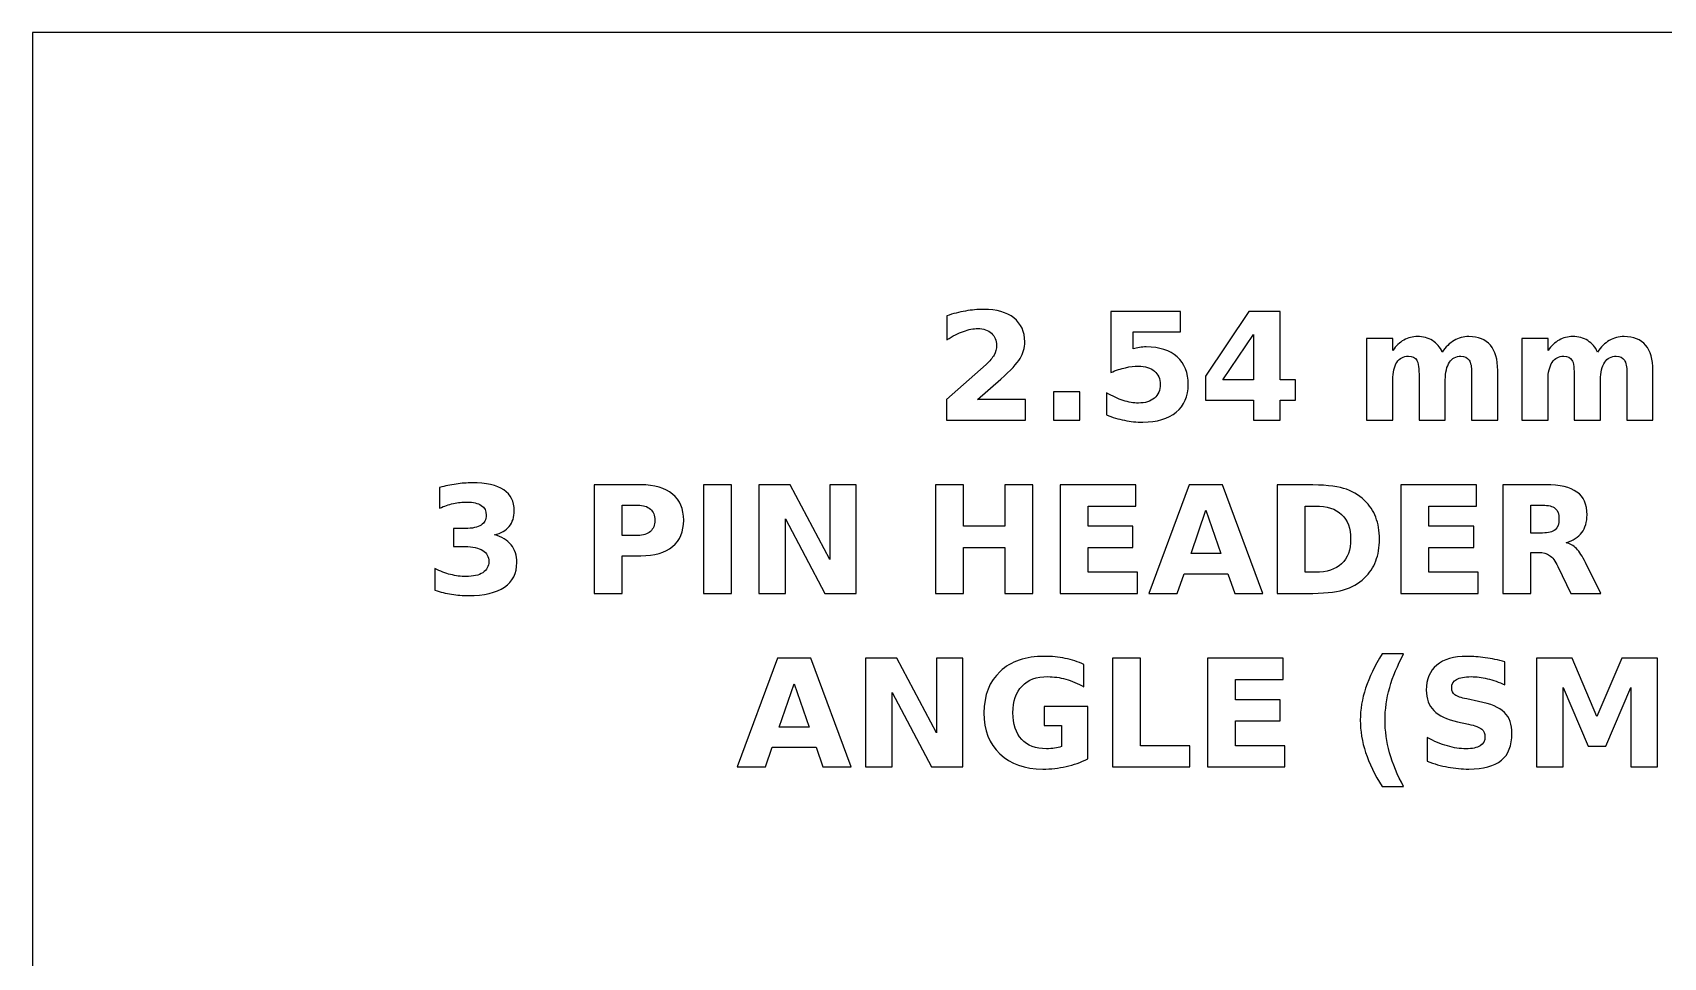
# Model space of a CAD drawing. Header units: centimetres. Extents: x -11.7 to -9.3, y -16.05 to -13.65.
# Drawn here: x -11.7 to -10.156, y -14.526 to -13.65 of the extents above; entities that cross this region are included whole.
import ezdxf

# ---------------------------------------------------------------- set-up
doc = ezdxf.new("R2010")
doc.units = ezdxf.units.CM
doc.header["$MEASUREMENT"] = 0
doc.layers.add('Layer 1', color=7, linetype='Continuous')

msp = doc.modelspace()

# ---------------------------------------------------------------- linework, layer by layer
at = {"layer": 'Layer 1', "color": 7}
msp.add_lwpolyline([(-11.7, -16.05), (-9.3, -16.05), (-9.3, -13.65), (-11.7, -13.65), (-11.7, -16.05)], close=True, dxfattribs=at)
at = {"layer": 'Layer 1', "color": 250}
for points, knots in [([(-10.80503, -13.99727), (-10.80503, -13.99727), (-10.75975, -13.99727), (-10.75975, -13.99727), (-10.75975, -13.99727), (-10.75975, -13.99727), (-10.75975, -14.01677), (-10.75975, -14.01677), (-10.75975, -14.01677), (-10.75975, -14.01677), (-10.83452, -14.01677), (-10.83452, -14.01677), (-10.83452, -14.01677), (-10.83452, -14.01677), (-10.83452, -13.99727), (-10.83452, -13.99727), (-10.83452, -13.99727), (-10.83452, -13.99727), (-10.79696, -13.96414), (-10.79696, -13.96414), (-10.79696, -13.96414), (-10.7936, -13.9611), (-10.79113, -13.95814), (-10.78953, -13.95525), (-10.78953, -13.95525), (-10.78791, -13.95235), (-10.78711, -13.94934), (-10.78711, -13.94621), (-10.78711, -13.94621), (-10.78711, -13.94139), (-10.78873, -13.93751), (-10.79197, -13.93457), (-10.79197, -13.93457), (-10.7952, -13.93163), (-10.7995, -13.93018), (-10.80489, -13.93018), (-10.80489, -13.93018), (-10.80902, -13.93018), (-10.81354, -13.93107), (-10.81846, -13.93283), (-10.81846, -13.93283), (-10.82337, -13.9346), (-10.82864, -13.93723), (-10.83424, -13.94071), (-10.83424, -13.94071), (-10.83424, -13.94071), (-10.83424, -13.91811), (-10.83424, -13.91811), (-10.83424, -13.91811), (-10.82826, -13.91614), (-10.82236, -13.91463), (-10.81653, -13.9136), (-10.81653, -13.9136), (-10.81069, -13.91256), (-10.80498, -13.91204), (-10.79936, -13.91204), (-10.79936, -13.91204), (-10.78706, -13.91204), (-10.77749, -13.91475), (-10.77067, -13.92018), (-10.77067, -13.92018), (-10.76385, -13.92559), (-10.76044, -13.93314), (-10.76044, -13.94285), (-10.76044, -13.94285), (-10.76044, -13.94845), (-10.76189, -13.95367), (-10.76479, -13.95852), (-10.76479, -13.95852), (-10.76768, -13.96336), (-10.77377, -13.96985), (-10.78304, -13.97799), (-10.78304, -13.97799), (-10.78304, -13.97799), (-10.80503, -13.99727), (-10.80503, -13.99727)], [0, 0, 0, 0, 0.0526316, 0.0526316, 0.0526316, 0.0526316, 0.1052632, 0.1052632, 0.1052632, 0.1052632, 0.1578947, 0.1578947, 0.1578947, 0.1578947, 0.2105263, 0.2105263, 0.2105263, 0.2105263, 0.2631579, 0.2631579, 0.2631579, 0.2631579, 0.3157895, 0.3157895, 0.3157895, 0.3157895, 0.3684211, 0.3684211, 0.3684211, 0.3684211, 0.4210526, 0.4210526, 0.4210526, 0.4210526, 0.4736842, 0.4736842, 0.4736842, 0.4736842, 0.5263158, 0.5263158, 0.5263158, 0.5263158, 0.5789474, 0.5789474, 0.5789474, 0.5789474, 0.6315789, 0.6315789, 0.6315789, 0.6315789, 0.6842105, 0.6842105, 0.6842105, 0.6842105, 0.7368421, 0.7368421, 0.7368421, 0.7368421, 0.7894737, 0.7894737, 0.7894737, 0.7894737, 0.8421053, 0.8421053, 0.8421053, 0.8421053, 0.8947368, 0.8947368, 0.8947368, 0.8947368, 0.9473684, 0.9473684, 0.9473684, 0.9473684, 1, 1, 1, 1]), ([(-10.67894, -13.9139), (-10.67894, -13.9139), (-10.613, -13.9139), (-10.613, -13.9139), (-10.613, -13.9139), (-10.613, -13.9139), (-10.613, -13.9334), (-10.613, -13.9334), (-10.613, -13.9334), (-10.613, -13.9334), (-10.6578, -13.9334), (-10.6578, -13.9334), (-10.6578, -13.9334), (-10.6578, -13.9334), (-10.6578, -13.94932), (-10.6578, -13.94932), (-10.6578, -13.94932), (-10.65578, -13.94878), (-10.65375, -13.94836), (-10.65171, -13.94805), (-10.65171, -13.94805), (-10.64966, -13.94774), (-10.64752, -13.9476), (-10.64533, -13.9476), (-10.64533, -13.9476), (-10.63278, -13.9476), (-10.62302, -13.95073), (-10.61603, -13.95701), (-10.61603, -13.95701), (-10.60905, -13.96327), (-10.60557, -13.97201), (-10.60557, -13.98321), (-10.60557, -13.98321), (-10.60557, -13.99433), (-10.60938, -14.00304), (-10.61697, -14.00934), (-10.61697, -14.00934), (-10.62457, -14.01562), (-10.63513, -14.01877), (-10.64863, -14.01877), (-10.64863, -14.01877), (-10.65446, -14.01877), (-10.66025, -14.0182), (-10.66596, -14.01708), (-10.66596, -14.01708), (-10.67168, -14.01595), (-10.67737, -14.01425), (-10.68301, -14.01195), (-10.68301, -14.01195), (-10.68301, -14.01195), (-10.68301, -13.99106), (-10.68301, -13.99106), (-10.68301, -13.99106), (-10.67741, -13.99429), (-10.6721, -13.99669), (-10.66707, -13.99828), (-10.66707, -13.99828), (-10.66203, -13.99991), (-10.65728, -14.00071), (-10.65284, -14.00071), (-10.65284, -14.00071), (-10.64639, -14.00071), (-10.64134, -13.99913), (-10.63764, -13.99598), (-10.63764, -13.99598), (-10.63395, -13.99285), (-10.63209, -13.9886), (-10.63209, -13.98321), (-10.63209, -13.98321), (-10.63209, -13.9778), (-10.63395, -13.97354), (-10.63764, -13.97042), (-10.63764, -13.97042), (-10.64134, -13.96729), (-10.64639, -13.96574), (-10.65284, -13.96574), (-10.65284, -13.96574), (-10.65665, -13.96574), (-10.66072, -13.96623), (-10.66502, -13.96722), (-10.66502, -13.96722), (-10.66935, -13.9682), (-10.67398, -13.96973), (-10.67894, -13.9718), (-10.67894, -13.9718), (-10.67894, -13.9718), (-10.67894, -13.9139), (-10.67894, -13.9139)], [0, 0, 0, 0, 0.0454545, 0.0454545, 0.0454545, 0.0454545, 0.0909091, 0.0909091, 0.0909091, 0.0909091, 0.1363636, 0.1363636, 0.1363636, 0.1363636, 0.1818182, 0.1818182, 0.1818182, 0.1818182, 0.2272727, 0.2272727, 0.2272727, 0.2272727, 0.2727273, 0.2727273, 0.2727273, 0.2727273, 0.3181818, 0.3181818, 0.3181818, 0.3181818, 0.3636364, 0.3636364, 0.3636364, 0.3636364, 0.4090909, 0.4090909, 0.4090909, 0.4090909, 0.4545455, 0.4545455, 0.4545455, 0.4545455, 0.5, 0.5, 0.5, 0.5, 0.5454545, 0.5454545, 0.5454545, 0.5454545, 0.5909091, 0.5909091, 0.5909091, 0.5909091, 0.6363636, 0.6363636, 0.6363636, 0.6363636, 0.6818182, 0.6818182, 0.6818182, 0.6818182, 0.7272727, 0.7272727, 0.7272727, 0.7272727, 0.7727273, 0.7727273, 0.7727273, 0.7727273, 0.8181818, 0.8181818, 0.8181818, 0.8181818, 0.8636364, 0.8636364, 0.8636364, 0.8636364, 0.9090909, 0.9090909, 0.9090909, 0.9090909, 0.9545455, 0.9545455, 0.9545455, 0.9545455, 1, 1, 1, 1]), ([(-10.54816, -13.9139), (-10.54816, -13.9139), (-10.51866, -13.9139), (-10.51866, -13.9139), (-10.51866, -13.9139), (-10.51866, -13.9139), (-10.51866, -13.97881), (-10.51866, -13.97881), (-10.51866, -13.97881), (-10.51866, -13.97881), (-10.50399, -13.97881), (-10.50399, -13.97881), (-10.50399, -13.97881), (-10.50399, -13.97881), (-10.50399, -13.99803), (-10.50399, -13.99803), (-10.50399, -13.99803), (-10.50399, -13.99803), (-10.51866, -13.99803), (-10.51866, -13.99803), (-10.51866, -13.99803), (-10.51866, -13.99803), (-10.51866, -14.01677), (-10.51866, -14.01677), (-10.51866, -14.01677), (-10.51866, -14.01677), (-10.54373, -14.01677), (-10.54373, -14.01677), (-10.54373, -14.01677), (-10.54373, -14.01677), (-10.54373, -13.99803), (-10.54373, -13.99803), (-10.54373, -13.99803), (-10.54373, -13.99803), (-10.58936, -13.99803), (-10.58936, -13.99803), (-10.58936, -13.99803), (-10.58936, -13.99803), (-10.58936, -13.97528), (-10.58936, -13.97528), (-10.58936, -13.97528), (-10.58936, -13.97528), (-10.54816, -13.9139), (-10.54816, -13.9139)], [0, 0, 0, 0, 0.0909091, 0.0909091, 0.0909091, 0.0909091, 0.1818182, 0.1818182, 0.1818182, 0.1818182, 0.2727273, 0.2727273, 0.2727273, 0.2727273, 0.3636364, 0.3636364, 0.3636364, 0.3636364, 0.4545455, 0.4545455, 0.4545455, 0.4545455, 0.5454545, 0.5454545, 0.5454545, 0.5454545, 0.6363636, 0.6363636, 0.6363636, 0.6363636, 0.7272727, 0.7272727, 0.7272727, 0.7272727, 0.8181818, 0.8181818, 0.8181818, 0.8181818, 0.9090909, 0.9090909, 0.9090909, 0.9090909, 1, 1, 1, 1]), ([(-10.54373, -13.93575), (-10.54373, -13.93575), (-10.57283, -13.97881), (-10.57283, -13.97881), (-10.57283, -13.97881), (-10.57283, -13.97881), (-10.54373, -13.97881), (-10.54373, -13.97881), (-10.54373, -13.97881), (-10.54373, -13.97881), (-10.54373, -13.93575), (-10.54373, -13.93575)], [0, 0, 0, 0, 0.3333333, 0.3333333, 0.3333333, 0.3333333, 0.6666667, 0.6666667, 0.6666667, 0.6666667, 1, 1, 1, 1]), ([(-10.36502, -13.95242), (-10.36189, -13.94765), (-10.3582, -13.944), (-10.35389, -13.94151), (-10.35389, -13.94151), (-10.34959, -13.93899), (-10.34489, -13.93775), (-10.33974, -13.93775), (-10.33974, -13.93775), (-10.33087, -13.93775), (-10.32412, -13.94048), (-10.31949, -13.94596), (-10.31949, -13.94596), (-10.31485, -13.95141), (-10.31252, -13.95936), (-10.31252, -13.96978), (-10.31252, -13.96978), (-10.31252, -13.96978), (-10.31252, -14.01677), (-10.31252, -14.01677), (-10.31252, -14.01677), (-10.31252, -14.01677), (-10.33734, -14.01677), (-10.33734, -14.01677), (-10.33734, -14.01677), (-10.33734, -14.01677), (-10.33734, -13.97653), (-10.33734, -13.97653), (-10.33734, -13.97653), (-10.33729, -13.97594), (-10.33727, -13.97533), (-10.33724, -13.97467), (-10.33724, -13.97467), (-10.33722, -13.97404), (-10.3372, -13.97312), (-10.3372, -13.97192), (-10.3372, -13.97192), (-10.3372, -13.96646), (-10.33799, -13.96249), (-10.33962, -13.96004), (-10.33962, -13.96004), (-10.34122, -13.95757), (-10.3438, -13.95635), (-10.34738, -13.95635), (-10.34738, -13.95635), (-10.35208, -13.95635), (-10.35568, -13.95828), (-10.35824, -13.96214), (-10.35824, -13.96214), (-10.36078, -13.96599), (-10.3621, -13.97157), (-10.3622, -13.97888), (-10.3622, -13.97888), (-10.3622, -13.97888), (-10.3622, -14.01677), (-10.3622, -14.01677), (-10.3622, -14.01677), (-10.3622, -14.01677), (-10.38701, -14.01677), (-10.38701, -14.01677), (-10.38701, -14.01677), (-10.38701, -14.01677), (-10.38701, -13.97653), (-10.38701, -13.97653), (-10.38701, -13.97653), (-10.38701, -13.96799), (-10.38774, -13.96249), (-10.38922, -13.96004), (-10.38922, -13.96004), (-10.39068, -13.95757), (-10.39329, -13.95635), (-10.39705, -13.95635), (-10.39705, -13.95635), (-10.4018, -13.95635), (-10.40545, -13.9583), (-10.40801, -13.96218), (-10.40801, -13.96218), (-10.41057, -13.96606), (-10.41187, -13.97159), (-10.41187, -13.97881), (-10.41187, -13.97881), (-10.41187, -13.97881), (-10.41187, -14.01677), (-10.41187, -14.01677), (-10.41187, -14.01677), (-10.41187, -14.01677), (-10.43668, -14.01677), (-10.43668, -14.01677), (-10.43668, -14.01677), (-10.43668, -14.01677), (-10.43668, -13.93961), (-10.43668, -13.93961), (-10.43668, -13.93961), (-10.43668, -13.93961), (-10.41187, -13.93961), (-10.41187, -13.93961), (-10.41187, -13.93961), (-10.41187, -13.93961), (-10.41187, -13.95092), (-10.41187, -13.95092), (-10.41187, -13.95092), (-10.40883, -13.94654), (-10.40535, -13.94328), (-10.40142, -13.94106), (-10.40142, -13.94106), (-10.3975, -13.93885), (-10.39317, -13.93775), (-10.38844, -13.93775), (-10.38844, -13.93775), (-10.38313, -13.93775), (-10.3784, -13.93904), (-10.37433, -13.94161), (-10.37433, -13.94161), (-10.37024, -13.94419), (-10.36713, -13.94779), (-10.36502, -13.95242)], [0, 0, 0, 0, 0.0344828, 0.0344828, 0.0344828, 0.0344828, 0.0689655, 0.0689655, 0.0689655, 0.0689655, 0.1034483, 0.1034483, 0.1034483, 0.1034483, 0.137931, 0.137931, 0.137931, 0.137931, 0.1724138, 0.1724138, 0.1724138, 0.1724138, 0.2068966, 0.2068966, 0.2068966, 0.2068966, 0.2413793, 0.2413793, 0.2413793, 0.2413793, 0.2758621, 0.2758621, 0.2758621, 0.2758621, 0.3103448, 0.3103448, 0.3103448, 0.3103448, 0.3448276, 0.3448276, 0.3448276, 0.3448276, 0.3793103, 0.3793103, 0.3793103, 0.3793103, 0.4137931, 0.4137931, 0.4137931, 0.4137931, 0.4482759, 0.4482759, 0.4482759, 0.4482759, 0.4827586, 0.4827586, 0.4827586, 0.4827586, 0.5172414, 0.5172414, 0.5172414, 0.5172414, 0.5517241, 0.5517241, 0.5517241, 0.5517241, 0.5862069, 0.5862069, 0.5862069, 0.5862069, 0.6206897, 0.6206897, 0.6206897, 0.6206897, 0.6551724, 0.6551724, 0.6551724, 0.6551724, 0.6896552, 0.6896552, 0.6896552, 0.6896552, 0.7241379, 0.7241379, 0.7241379, 0.7241379, 0.7586207, 0.7586207, 0.7586207, 0.7586207, 0.7931034, 0.7931034, 0.7931034, 0.7931034, 0.8275862, 0.8275862, 0.8275862, 0.8275862, 0.862069, 0.862069, 0.862069, 0.862069, 0.8965517, 0.8965517, 0.8965517, 0.8965517, 0.9310345, 0.9310345, 0.9310345, 0.9310345, 0.9655172, 0.9655172, 0.9655172, 0.9655172, 1, 1, 1, 1]), ([(-10.21798, -13.95242), (-10.21485, -13.94765), (-10.21116, -13.944), (-10.20685, -13.94151), (-10.20685, -13.94151), (-10.20255, -13.93899), (-10.19785, -13.93775), (-10.1927, -13.93775), (-10.1927, -13.93775), (-10.18383, -13.93775), (-10.17708, -13.94048), (-10.17245, -13.94596), (-10.17245, -13.94596), (-10.16781, -13.95141), (-10.16548, -13.95936), (-10.16548, -13.96978), (-10.16548, -13.96978), (-10.16548, -13.96978), (-10.16548, -14.01677), (-10.16548, -14.01677), (-10.16548, -14.01677), (-10.16548, -14.01677), (-10.1903, -14.01677), (-10.1903, -14.01677), (-10.1903, -14.01677), (-10.1903, -14.01677), (-10.1903, -13.97653), (-10.1903, -13.97653), (-10.1903, -13.97653), (-10.19025, -13.97594), (-10.19023, -13.97533), (-10.1902, -13.97467), (-10.1902, -13.97467), (-10.19018, -13.97404), (-10.19016, -13.97312), (-10.19016, -13.97192), (-10.19016, -13.97192), (-10.19016, -13.96646), (-10.19095, -13.96249), (-10.19258, -13.96004), (-10.19258, -13.96004), (-10.19418, -13.95757), (-10.19676, -13.95635), (-10.20034, -13.95635), (-10.20034, -13.95635), (-10.20504, -13.95635), (-10.20864, -13.95828), (-10.2112, -13.96214), (-10.2112, -13.96214), (-10.21374, -13.96599), (-10.21506, -13.97157), (-10.21516, -13.97888), (-10.21516, -13.97888), (-10.21516, -13.97888), (-10.21516, -14.01677), (-10.21516, -14.01677), (-10.21516, -14.01677), (-10.21516, -14.01677), (-10.23997, -14.01677), (-10.23997, -14.01677), (-10.23997, -14.01677), (-10.23997, -14.01677), (-10.23997, -13.97653), (-10.23997, -13.97653), (-10.23997, -13.97653), (-10.23997, -13.96799), (-10.2407, -13.96249), (-10.24218, -13.96004), (-10.24218, -13.96004), (-10.24364, -13.95757), (-10.24625, -13.95635), (-10.25001, -13.95635), (-10.25001, -13.95635), (-10.25476, -13.95635), (-10.25841, -13.9583), (-10.26097, -13.96218), (-10.26097, -13.96218), (-10.26353, -13.96606), (-10.26483, -13.97159), (-10.26483, -13.97881), (-10.26483, -13.97881), (-10.26483, -13.97881), (-10.26483, -14.01677), (-10.26483, -14.01677), (-10.26483, -14.01677), (-10.26483, -14.01677), (-10.28964, -14.01677), (-10.28964, -14.01677), (-10.28964, -14.01677), (-10.28964, -14.01677), (-10.28964, -13.93961), (-10.28964, -13.93961), (-10.28964, -13.93961), (-10.28964, -13.93961), (-10.26483, -13.93961), (-10.26483, -13.93961), (-10.26483, -13.93961), (-10.26483, -13.93961), (-10.26483, -13.95092), (-10.26483, -13.95092), (-10.26483, -13.95092), (-10.26179, -13.94654), (-10.25831, -13.94328), (-10.25438, -13.94106), (-10.25438, -13.94106), (-10.25046, -13.93885), (-10.24613, -13.93775), (-10.2414, -13.93775), (-10.2414, -13.93775), (-10.23609, -13.93775), (-10.23136, -13.93904), (-10.22729, -13.94161), (-10.22729, -13.94161), (-10.2232, -13.94419), (-10.22009, -13.94779), (-10.21798, -13.95242)], [0, 0, 0, 0, 0.0344828, 0.0344828, 0.0344828, 0.0344828, 0.0689655, 0.0689655, 0.0689655, 0.0689655, 0.1034483, 0.1034483, 0.1034483, 0.1034483, 0.137931, 0.137931, 0.137931, 0.137931, 0.1724138, 0.1724138, 0.1724138, 0.1724138, 0.2068966, 0.2068966, 0.2068966, 0.2068966, 0.2413793, 0.2413793, 0.2413793, 0.2413793, 0.2758621, 0.2758621, 0.2758621, 0.2758621, 0.3103448, 0.3103448, 0.3103448, 0.3103448, 0.3448276, 0.3448276, 0.3448276, 0.3448276, 0.3793103, 0.3793103, 0.3793103, 0.3793103, 0.4137931, 0.4137931, 0.4137931, 0.4137931, 0.4482759, 0.4482759, 0.4482759, 0.4482759, 0.4827586, 0.4827586, 0.4827586, 0.4827586, 0.5172414, 0.5172414, 0.5172414, 0.5172414, 0.5517241, 0.5517241, 0.5517241, 0.5517241, 0.5862069, 0.5862069, 0.5862069, 0.5862069, 0.6206897, 0.6206897, 0.6206897, 0.6206897, 0.6551724, 0.6551724, 0.6551724, 0.6551724, 0.6896552, 0.6896552, 0.6896552, 0.6896552, 0.7241379, 0.7241379, 0.7241379, 0.7241379, 0.7586207, 0.7586207, 0.7586207, 0.7586207, 0.7931034, 0.7931034, 0.7931034, 0.7931034, 0.8275862, 0.8275862, 0.8275862, 0.8275862, 0.862069, 0.862069, 0.862069, 0.862069, 0.8965517, 0.8965517, 0.8965517, 0.8965517, 0.9310345, 0.9310345, 0.9310345, 0.9310345, 0.9655172, 0.9655172, 0.9655172, 0.9655172, 1, 1, 1, 1]), ([(-10.73311, -13.9901), (-10.73311, -13.9901), (-10.70829, -13.9901), (-10.70829, -13.9901), (-10.70829, -13.9901), (-10.70829, -13.9901), (-10.70829, -14.01677), (-10.70829, -14.01677), (-10.70829, -14.01677), (-10.70829, -14.01677), (-10.73311, -14.01677), (-10.73311, -14.01677), (-10.73311, -14.01677), (-10.73311, -14.01677), (-10.73311, -13.9901), (-10.73311, -13.9901)], [0, 0, 0, 0, 0.25, 0.25, 0.25, 0.25, 0.5, 0.5, 0.5, 0.5, 0.75, 0.75, 0.75, 0.75, 1, 1, 1, 1]), ([(-11.26266, -14.12554), (-11.25574, -14.12733), (-11.25045, -14.13046), (-11.24685, -14.13488), (-11.24685, -14.13488), (-11.24325, -14.13932), (-11.24144, -14.14494), (-11.24144, -14.15179), (-11.24144, -14.15179), (-11.24144, -14.16199), (-11.24535, -14.16975), (-11.25315, -14.17507), (-11.25315, -14.17507), (-11.26096, -14.18036), (-11.27235, -14.18302), (-11.28733, -14.18302), (-11.28733, -14.18302), (-11.29262, -14.18302), (-11.29791, -14.1826), (-11.30323, -14.18175), (-11.30323, -14.18175), (-11.30852, -14.1809), (-11.31376, -14.17961), (-11.31896, -14.17792), (-11.31896, -14.17792), (-11.31896, -14.17792), (-11.31896, -14.15745), (-11.31896, -14.15745), (-11.31896, -14.15745), (-11.314, -14.15992), (-11.30908, -14.16181), (-11.30419, -14.16308), (-11.30419, -14.16308), (-11.2993, -14.16432), (-11.29448, -14.16496), (-11.28975, -14.16496), (-11.28975, -14.16496), (-11.28272, -14.16496), (-11.27733, -14.16373), (-11.27359, -14.16131), (-11.27359, -14.16131), (-11.26985, -14.15887), (-11.26797, -14.15539), (-11.26797, -14.15082), (-11.26797, -14.15082), (-11.26797, -14.14614), (-11.2699, -14.14259), (-11.27373, -14.14019), (-11.27373, -14.14019), (-11.27757, -14.13777), (-11.28323, -14.13657), (-11.29071, -14.13657), (-11.29071, -14.13657), (-11.29071, -14.13657), (-11.30132, -14.13657), (-11.30132, -14.13657), (-11.30132, -14.13657), (-11.30132, -14.13657), (-11.30132, -14.11947), (-11.30132, -14.11947), (-11.30132, -14.11947), (-11.30132, -14.11947), (-11.29017, -14.11947), (-11.29017, -14.11947), (-11.29017, -14.11947), (-11.28349, -14.11947), (-11.27855, -14.11844), (-11.27529, -14.11634), (-11.27529, -14.11634), (-11.27202, -14.11425), (-11.27039, -14.11108), (-11.27039, -14.10682), (-11.27039, -14.10682), (-11.27039, -14.10287), (-11.27197, -14.09981), (-11.27514, -14.09767), (-11.27514, -14.09767), (-11.27832, -14.09551), (-11.28279, -14.09443), (-11.28857, -14.09443), (-11.28857, -14.09443), (-11.29285, -14.09443), (-11.29716, -14.0949), (-11.30153, -14.09586), (-11.30153, -14.09586), (-11.30588, -14.09682), (-11.31021, -14.09826), (-11.31454, -14.10014), (-11.31454, -14.10014), (-11.31454, -14.10014), (-11.31454, -14.08071), (-11.31454, -14.08071), (-11.31454, -14.08071), (-11.30929, -14.07923), (-11.30412, -14.07813), (-11.29897, -14.0774), (-11.29897, -14.0774), (-11.29382, -14.07667), (-11.28879, -14.07629), (-11.28382, -14.07629), (-11.28382, -14.07629), (-11.27046, -14.07629), (-11.26045, -14.07848), (-11.25381, -14.08288), (-11.25381, -14.08288), (-11.24718, -14.08725), (-11.24387, -14.09386), (-11.24387, -14.10268), (-11.24387, -14.10268), (-11.24387, -14.10868), (-11.24544, -14.11362), (-11.24862, -14.11745), (-11.24862, -14.11745), (-11.25179, -14.12128), (-11.25647, -14.12399), (-11.26266, -14.12554)], [0, 0, 0, 0, 0.0344828, 0.0344828, 0.0344828, 0.0344828, 0.0689655, 0.0689655, 0.0689655, 0.0689655, 0.1034483, 0.1034483, 0.1034483, 0.1034483, 0.137931, 0.137931, 0.137931, 0.137931, 0.1724138, 0.1724138, 0.1724138, 0.1724138, 0.2068966, 0.2068966, 0.2068966, 0.2068966, 0.2413793, 0.2413793, 0.2413793, 0.2413793, 0.2758621, 0.2758621, 0.2758621, 0.2758621, 0.3103448, 0.3103448, 0.3103448, 0.3103448, 0.3448276, 0.3448276, 0.3448276, 0.3448276, 0.3793103, 0.3793103, 0.3793103, 0.3793103, 0.4137931, 0.4137931, 0.4137931, 0.4137931, 0.4482759, 0.4482759, 0.4482759, 0.4482759, 0.4827586, 0.4827586, 0.4827586, 0.4827586, 0.5172414, 0.5172414, 0.5172414, 0.5172414, 0.5517241, 0.5517241, 0.5517241, 0.5517241, 0.5862069, 0.5862069, 0.5862069, 0.5862069, 0.6206897, 0.6206897, 0.6206897, 0.6206897, 0.6551724, 0.6551724, 0.6551724, 0.6551724, 0.6896552, 0.6896552, 0.6896552, 0.6896552, 0.7241379, 0.7241379, 0.7241379, 0.7241379, 0.7586207, 0.7586207, 0.7586207, 0.7586207, 0.7931034, 0.7931034, 0.7931034, 0.7931034, 0.8275862, 0.8275862, 0.8275862, 0.8275862, 0.862069, 0.862069, 0.862069, 0.862069, 0.8965517, 0.8965517, 0.8965517, 0.8965517, 0.9310345, 0.9310345, 0.9310345, 0.9310345, 0.9655172, 0.9655172, 0.9655172, 0.9655172, 1, 1, 1, 1]), ([(-11.16811, -14.07815), (-11.16811, -14.07815), (-11.12409, -14.07815), (-11.12409, -14.07815), (-11.12409, -14.07815), (-11.11099, -14.07815), (-11.10094, -14.08107), (-11.09393, -14.08688), (-11.09393, -14.08688), (-11.08693, -14.09269), (-11.08342, -14.10096), (-11.08342, -14.11171), (-11.08342, -14.11171), (-11.08342, -14.12248), (-11.08693, -14.13078), (-11.09393, -14.13659), (-11.09393, -14.13659), (-11.10094, -14.1424), (-11.11099, -14.14532), (-11.12409, -14.14532), (-11.12409, -14.14532), (-11.12409, -14.14532), (-11.14158, -14.14532), (-11.14158, -14.14532), (-11.14158, -14.14532), (-11.14158, -14.14532), (-11.14158, -14.18102), (-11.14158, -14.18102), (-11.14158, -14.18102), (-11.14158, -14.18102), (-11.16811, -14.18102), (-11.16811, -14.18102), (-11.16811, -14.18102), (-11.16811, -14.18102), (-11.16811, -14.07815), (-11.16811, -14.07815)], [0, 0, 0, 0, 0.1111111, 0.1111111, 0.1111111, 0.1111111, 0.2222222, 0.2222222, 0.2222222, 0.2222222, 0.3333333, 0.3333333, 0.3333333, 0.3333333, 0.4444444, 0.4444444, 0.4444444, 0.4444444, 0.5555556, 0.5555556, 0.5555556, 0.5555556, 0.6666667, 0.6666667, 0.6666667, 0.6666667, 0.7777778, 0.7777778, 0.7777778, 0.7777778, 0.8888889, 0.8888889, 0.8888889, 0.8888889, 1, 1, 1, 1]), ([(-11.0647, -14.07815), (-11.0647, -14.07815), (-11.03817, -14.07815), (-11.03817, -14.07815), (-11.03817, -14.07815), (-11.03817, -14.07815), (-11.03817, -14.18102), (-11.03817, -14.18102), (-11.03817, -14.18102), (-11.03817, -14.18102), (-11.0647, -14.18102), (-11.0647, -14.18102), (-11.0647, -14.18102), (-11.0647, -14.18102), (-11.0647, -14.07815), (-11.0647, -14.07815)], [0, 0, 0, 0, 0.25, 0.25, 0.25, 0.25, 0.5, 0.5, 0.5, 0.5, 0.75, 0.75, 0.75, 0.75, 1, 1, 1, 1]), ([(-11.01221, -14.07815), (-11.01221, -14.07815), (-10.98258, -14.07815), (-10.98258, -14.07815), (-10.98258, -14.07815), (-10.98258, -14.07815), (-10.94516, -14.14871), (-10.94516, -14.14871), (-10.94516, -14.14871), (-10.94516, -14.14871), (-10.94516, -14.07815), (-10.94516, -14.07815), (-10.94516, -14.07815), (-10.94516, -14.07815), (-10.92002, -14.07815), (-10.92002, -14.07815), (-10.92002, -14.07815), (-10.92002, -14.07815), (-10.92002, -14.18102), (-10.92002, -14.18102), (-10.92002, -14.18102), (-10.92002, -14.18102), (-10.94965, -14.18102), (-10.94965, -14.18102), (-10.94965, -14.18102), (-10.94965, -14.18102), (-10.98707, -14.11046), (-10.98707, -14.11046), (-10.98707, -14.11046), (-10.98707, -14.11046), (-10.98707, -14.18102), (-10.98707, -14.18102), (-10.98707, -14.18102), (-10.98707, -14.18102), (-11.01221, -14.18102), (-11.01221, -14.18102), (-11.01221, -14.18102), (-11.01221, -14.18102), (-11.01221, -14.07815), (-11.01221, -14.07815)], [0, 0, 0, 0, 0.1, 0.1, 0.1, 0.1, 0.2, 0.2, 0.2, 0.2, 0.3, 0.3, 0.3, 0.3, 0.4, 0.4, 0.4, 0.4, 0.5, 0.5, 0.5, 0.5, 0.6, 0.6, 0.6, 0.6, 0.7, 0.7, 0.7, 0.7, 0.8, 0.8, 0.8, 0.8, 0.9, 0.9, 0.9, 0.9, 1, 1, 1, 1]), ([(-10.84499, -14.07815), (-10.84499, -14.07815), (-10.81846, -14.07815), (-10.81846, -14.07815), (-10.81846, -14.07815), (-10.81846, -14.07815), (-10.81846, -14.11736), (-10.81846, -14.11736), (-10.81846, -14.11736), (-10.81846, -14.11736), (-10.77933, -14.11736), (-10.77933, -14.11736), (-10.77933, -14.11736), (-10.77933, -14.11736), (-10.77933, -14.07815), (-10.77933, -14.07815), (-10.77933, -14.07815), (-10.77933, -14.07815), (-10.7528, -14.07815), (-10.7528, -14.07815), (-10.7528, -14.07815), (-10.7528, -14.07815), (-10.7528, -14.18102), (-10.7528, -14.18102), (-10.7528, -14.18102), (-10.7528, -14.18102), (-10.77933, -14.18102), (-10.77933, -14.18102), (-10.77933, -14.18102), (-10.77933, -14.18102), (-10.77933, -14.13742), (-10.77933, -14.13742), (-10.77933, -14.13742), (-10.77933, -14.13742), (-10.81846, -14.13742), (-10.81846, -14.13742), (-10.81846, -14.13742), (-10.81846, -14.13742), (-10.81846, -14.18102), (-10.81846, -14.18102), (-10.81846, -14.18102), (-10.81846, -14.18102), (-10.84499, -14.18102), (-10.84499, -14.18102), (-10.84499, -14.18102), (-10.84499, -14.18102), (-10.84499, -14.07815), (-10.84499, -14.07815)], [0, 0, 0, 0, 0.0833333, 0.0833333, 0.0833333, 0.0833333, 0.1666667, 0.1666667, 0.1666667, 0.1666667, 0.25, 0.25, 0.25, 0.25, 0.3333333, 0.3333333, 0.3333333, 0.3333333, 0.4166667, 0.4166667, 0.4166667, 0.4166667, 0.5, 0.5, 0.5, 0.5, 0.5833333, 0.5833333, 0.5833333, 0.5833333, 0.6666667, 0.6666667, 0.6666667, 0.6666667, 0.75, 0.75, 0.75, 0.75, 0.8333333, 0.8333333, 0.8333333, 0.8333333, 0.9166667, 0.9166667, 0.9166667, 0.9166667, 1, 1, 1, 1]), ([(-10.7269, -14.07815), (-10.7269, -14.07815), (-10.65531, -14.07815), (-10.65531, -14.07815), (-10.65531, -14.07815), (-10.65531, -14.07815), (-10.65531, -14.09821), (-10.65531, -14.09821), (-10.65531, -14.09821), (-10.65531, -14.09821), (-10.70037, -14.09821), (-10.70037, -14.09821), (-10.70037, -14.09821), (-10.70037, -14.09821), (-10.70037, -14.11736), (-10.70037, -14.11736), (-10.70037, -14.11736), (-10.70037, -14.11736), (-10.65802, -14.11736), (-10.65802, -14.11736), (-10.65802, -14.11736), (-10.65802, -14.11736), (-10.65802, -14.13742), (-10.65802, -14.13742), (-10.65802, -14.13742), (-10.65802, -14.13742), (-10.70037, -14.13742), (-10.70037, -14.13742), (-10.70037, -14.13742), (-10.70037, -14.13742), (-10.70037, -14.16096), (-10.70037, -14.16096), (-10.70037, -14.16096), (-10.70037, -14.16096), (-10.65381, -14.16096), (-10.65381, -14.16096), (-10.65381, -14.16096), (-10.65381, -14.16096), (-10.65381, -14.18102), (-10.65381, -14.18102), (-10.65381, -14.18102), (-10.65381, -14.18102), (-10.7269, -14.18102), (-10.7269, -14.18102), (-10.7269, -14.18102), (-10.7269, -14.18102), (-10.7269, -14.07815), (-10.7269, -14.07815)], [0, 0, 0, 0, 0.0833333, 0.0833333, 0.0833333, 0.0833333, 0.1666667, 0.1666667, 0.1666667, 0.1666667, 0.25, 0.25, 0.25, 0.25, 0.3333333, 0.3333333, 0.3333333, 0.3333333, 0.4166667, 0.4166667, 0.4166667, 0.4166667, 0.5, 0.5, 0.5, 0.5, 0.5833333, 0.5833333, 0.5833333, 0.5833333, 0.6666667, 0.6666667, 0.6666667, 0.6666667, 0.75, 0.75, 0.75, 0.75, 0.8333333, 0.8333333, 0.8333333, 0.8333333, 0.9166667, 0.9166667, 0.9166667, 0.9166667, 1, 1, 1, 1]), ([(-10.56808, -14.1623), (-10.56808, -14.1623), (-10.60957, -14.1623), (-10.60957, -14.1623), (-10.60957, -14.1623), (-10.60957, -14.1623), (-10.61611, -14.18102), (-10.61611, -14.18102), (-10.61611, -14.18102), (-10.61611, -14.18102), (-10.64278, -14.18102), (-10.64278, -14.18102), (-10.64278, -14.18102), (-10.64278, -14.18102), (-10.60468, -14.07815), (-10.60468, -14.07815), (-10.60468, -14.07815), (-10.60468, -14.07815), (-10.57305, -14.07815), (-10.57305, -14.07815), (-10.57305, -14.07815), (-10.57305, -14.07815), (-10.53495, -14.18102), (-10.53495, -14.18102), (-10.53495, -14.18102), (-10.53495, -14.18102), (-10.56162, -14.18102), (-10.56162, -14.18102), (-10.56162, -14.18102), (-10.56162, -14.18102), (-10.56808, -14.1623), (-10.56808, -14.1623)], [0, 0, 0, 0, 0.125, 0.125, 0.125, 0.125, 0.25, 0.25, 0.25, 0.25, 0.375, 0.375, 0.375, 0.375, 0.5, 0.5, 0.5, 0.5, 0.625, 0.625, 0.625, 0.625, 0.75, 0.75, 0.75, 0.75, 0.875, 0.875, 0.875, 0.875, 1, 1, 1, 1]), ([(-10.52128, -14.07815), (-10.52128, -14.07815), (-10.49329, -14.07815), (-10.49329, -14.07815), (-10.49329, -14.07815), (-10.47768, -14.07815), (-10.46606, -14.07926), (-10.45842, -14.08149), (-10.45842, -14.08149), (-10.45077, -14.08372), (-10.44421, -14.08749), (-10.43873, -14.09283), (-10.43873, -14.09283), (-10.43391, -14.09746), (-10.43034, -14.10282), (-10.42798, -14.10889), (-10.42798, -14.10889), (-10.42566, -14.11493), (-10.42448, -14.1218), (-10.42448, -14.12949), (-10.42448, -14.12949), (-10.42448, -14.13725), (-10.42566, -14.14417), (-10.42798, -14.15026), (-10.42798, -14.15026), (-10.43034, -14.15635), (-10.43391, -14.16171), (-10.43873, -14.16634), (-10.43873, -14.16634), (-10.44426, -14.17168), (-10.45087, -14.17545), (-10.45858, -14.17768), (-10.45858, -14.17768), (-10.4663, -14.17991), (-10.47787, -14.18102), (-10.49329, -14.18102), (-10.49329, -14.18102), (-10.49329, -14.18102), (-10.52128, -14.18102), (-10.52128, -14.18102), (-10.52128, -14.18102), (-10.52128, -14.18102), (-10.52128, -14.07815), (-10.52128, -14.07815)], [0, 0, 0, 0, 0.0909091, 0.0909091, 0.0909091, 0.0909091, 0.1818182, 0.1818182, 0.1818182, 0.1818182, 0.2727273, 0.2727273, 0.2727273, 0.2727273, 0.3636364, 0.3636364, 0.3636364, 0.3636364, 0.4545455, 0.4545455, 0.4545455, 0.4545455, 0.5454545, 0.5454545, 0.5454545, 0.5454545, 0.6363636, 0.6363636, 0.6363636, 0.6363636, 0.7272727, 0.7272727, 0.7272727, 0.7272727, 0.8181818, 0.8181818, 0.8181818, 0.8181818, 0.9090909, 0.9090909, 0.9090909, 0.9090909, 1, 1, 1, 1]), ([(-10.40416, -14.07815), (-10.40416, -14.07815), (-10.33257, -14.07815), (-10.33257, -14.07815), (-10.33257, -14.07815), (-10.33257, -14.07815), (-10.33257, -14.09821), (-10.33257, -14.09821), (-10.33257, -14.09821), (-10.33257, -14.09821), (-10.37763, -14.09821), (-10.37763, -14.09821), (-10.37763, -14.09821), (-10.37763, -14.09821), (-10.37763, -14.11736), (-10.37763, -14.11736), (-10.37763, -14.11736), (-10.37763, -14.11736), (-10.33528, -14.11736), (-10.33528, -14.11736), (-10.33528, -14.11736), (-10.33528, -14.11736), (-10.33528, -14.13742), (-10.33528, -14.13742), (-10.33528, -14.13742), (-10.33528, -14.13742), (-10.37763, -14.13742), (-10.37763, -14.13742), (-10.37763, -14.13742), (-10.37763, -14.13742), (-10.37763, -14.16096), (-10.37763, -14.16096), (-10.37763, -14.16096), (-10.37763, -14.16096), (-10.33107, -14.16096), (-10.33107, -14.16096), (-10.33107, -14.16096), (-10.33107, -14.16096), (-10.33107, -14.18102), (-10.33107, -14.18102), (-10.33107, -14.18102), (-10.33107, -14.18102), (-10.40416, -14.18102), (-10.40416, -14.18102), (-10.40416, -14.18102), (-10.40416, -14.18102), (-10.40416, -14.07815), (-10.40416, -14.07815)], [0, 0, 0, 0, 0.0833333, 0.0833333, 0.0833333, 0.0833333, 0.1666667, 0.1666667, 0.1666667, 0.1666667, 0.25, 0.25, 0.25, 0.25, 0.3333333, 0.3333333, 0.3333333, 0.3333333, 0.4166667, 0.4166667, 0.4166667, 0.4166667, 0.5, 0.5, 0.5, 0.5, 0.5833333, 0.5833333, 0.5833333, 0.5833333, 0.6666667, 0.6666667, 0.6666667, 0.6666667, 0.75, 0.75, 0.75, 0.75, 0.8333333, 0.8333333, 0.8333333, 0.8333333, 0.9166667, 0.9166667, 0.9166667, 0.9166667, 1, 1, 1, 1]), ([(-10.28123, -14.1421), (-10.28123, -14.1421), (-10.28123, -14.18102), (-10.28123, -14.18102), (-10.28123, -14.18102), (-10.28123, -14.18102), (-10.30776, -14.18102), (-10.30776, -14.18102), (-10.30776, -14.18102), (-10.30776, -14.18102), (-10.30776, -14.07815), (-10.30776, -14.07815), (-10.30776, -14.07815), (-10.30776, -14.07815), (-10.26724, -14.07815), (-10.26724, -14.07815), (-10.26724, -14.07815), (-10.25369, -14.07815), (-10.24374, -14.08043), (-10.23744, -14.08497), (-10.23744, -14.08497), (-10.23112, -14.08951), (-10.22796, -14.09671), (-10.22796, -14.10654), (-10.22796, -14.10654), (-10.22796, -14.11333), (-10.22961, -14.11893), (-10.23288, -14.12328), (-10.23288, -14.12328), (-10.23617, -14.12766), (-10.24113, -14.13088), (-10.24774, -14.13293), (-10.24774, -14.13293), (-10.24412, -14.13377), (-10.24085, -14.13563), (-10.23798, -14.13855), (-10.23798, -14.13855), (-10.23511, -14.14146), (-10.23222, -14.14588), (-10.22928, -14.15181), (-10.22928, -14.15181), (-10.22928, -14.15181), (-10.21486, -14.18102), (-10.21486, -14.18102), (-10.21486, -14.18102), (-10.21486, -14.18102), (-10.24313, -14.18102), (-10.24313, -14.18102), (-10.24313, -14.18102), (-10.24313, -14.18102), (-10.25567, -14.15546), (-10.25567, -14.15546), (-10.25567, -14.15546), (-10.25818, -14.15033), (-10.26075, -14.1468), (-10.26336, -14.14492), (-10.26336, -14.14492), (-10.26595, -14.14304), (-10.2694, -14.1421), (-10.27373, -14.1421), (-10.27373, -14.1421), (-10.27373, -14.1421), (-10.28123, -14.1421), (-10.28123, -14.1421)], [0, 0, 0, 0, 0.0625, 0.0625, 0.0625, 0.0625, 0.125, 0.125, 0.125, 0.125, 0.1875, 0.1875, 0.1875, 0.1875, 0.25, 0.25, 0.25, 0.25, 0.3125, 0.3125, 0.3125, 0.3125, 0.375, 0.375, 0.375, 0.375, 0.4375, 0.4375, 0.4375, 0.4375, 0.5, 0.5, 0.5, 0.5, 0.5625, 0.5625, 0.5625, 0.5625, 0.625, 0.625, 0.625, 0.625, 0.6875, 0.6875, 0.6875, 0.6875, 0.75, 0.75, 0.75, 0.75, 0.8125, 0.8125, 0.8125, 0.8125, 0.875, 0.875, 0.875, 0.875, 0.9375, 0.9375, 0.9375, 0.9375, 1, 1, 1, 1]), ([(-11.14158, -14.09737), (-11.14158, -14.09737), (-11.14158, -14.1261), (-11.14158, -14.1261), (-11.14158, -14.1261), (-11.14158, -14.1261), (-11.12691, -14.1261), (-11.12691, -14.1261), (-11.12691, -14.1261), (-11.12176, -14.1261), (-11.11778, -14.12486), (-11.11498, -14.12234), (-11.11498, -14.12234), (-11.11218, -14.11985), (-11.11077, -14.1163), (-11.11077, -14.11171), (-11.11077, -14.11171), (-11.11077, -14.1071), (-11.11218, -14.10357), (-11.11498, -14.10108), (-11.11498, -14.10108), (-11.11778, -14.09861), (-11.12176, -14.09737), (-11.12691, -14.09737), (-11.12691, -14.09737), (-11.12691, -14.09737), (-11.14158, -14.09737), (-11.14158, -14.09737)], [0, 0, 0, 0, 0.1428571, 0.1428571, 0.1428571, 0.1428571, 0.2857143, 0.2857143, 0.2857143, 0.2857143, 0.4285714, 0.4285714, 0.4285714, 0.4285714, 0.5714286, 0.5714286, 0.5714286, 0.5714286, 0.7142857, 0.7142857, 0.7142857, 0.7142857, 0.8571429, 0.8571429, 0.8571429, 0.8571429, 1, 1, 1, 1]), ([(-10.49475, -14.09821), (-10.49475, -14.09821), (-10.49475, -14.16096), (-10.49475, -14.16096), (-10.49475, -14.16096), (-10.49475, -14.16096), (-10.48525, -14.16096), (-10.48525, -14.16096), (-10.48525, -14.16096), (-10.47441, -14.16096), (-10.46613, -14.15828), (-10.46042, -14.15289), (-10.46042, -14.15289), (-10.4547, -14.14753), (-10.45183, -14.13972), (-10.45183, -14.12949), (-10.45183, -14.12949), (-10.45183, -14.11928), (-10.45468, -14.11152), (-10.46037, -14.10621), (-10.46037, -14.10621), (-10.46606, -14.10087), (-10.47436, -14.09821), (-10.48525, -14.09821), (-10.48525, -14.09821), (-10.48525, -14.09821), (-10.49475, -14.09821), (-10.49475, -14.09821)], [0, 0, 0, 0, 0.1428571, 0.1428571, 0.1428571, 0.1428571, 0.2857143, 0.2857143, 0.2857143, 0.2857143, 0.4285714, 0.4285714, 0.4285714, 0.4285714, 0.5714286, 0.5714286, 0.5714286, 0.5714286, 0.7142857, 0.7142857, 0.7142857, 0.7142857, 0.8571429, 0.8571429, 0.8571429, 0.8571429, 1, 1, 1, 1]), ([(-10.27006, -14.12378), (-10.26451, -14.12378), (-10.26051, -14.12274), (-10.25811, -14.12067), (-10.25811, -14.12067), (-10.25569, -14.1186), (-10.25449, -14.11519), (-10.25449, -14.11046), (-10.25449, -14.11046), (-10.25449, -14.10578), (-10.25569, -14.10242), (-10.25811, -14.1004), (-10.25811, -14.1004), (-10.26051, -14.09838), (-10.26451, -14.09737), (-10.27006, -14.09737), (-10.27006, -14.09737), (-10.27006, -14.09737), (-10.28123, -14.09737), (-10.28123, -14.09737), (-10.28123, -14.09737), (-10.28123, -14.09737), (-10.28123, -14.12378), (-10.28123, -14.12378), (-10.28123, -14.12378), (-10.28123, -14.12378), (-10.27006, -14.12378), (-10.27006, -14.12378)], [0, 0, 0, 0, 0.1428571, 0.1428571, 0.1428571, 0.1428571, 0.2857143, 0.2857143, 0.2857143, 0.2857143, 0.4285714, 0.4285714, 0.4285714, 0.4285714, 0.5714286, 0.5714286, 0.5714286, 0.5714286, 0.7142857, 0.7142857, 0.7142857, 0.7142857, 0.8571429, 0.8571429, 0.8571429, 0.8571429, 1, 1, 1, 1]), ([(-10.60296, -14.1432), (-10.60296, -14.1432), (-10.57476, -14.1432), (-10.57476, -14.1432), (-10.57476, -14.1432), (-10.57476, -14.1432), (-10.58883, -14.10228), (-10.58883, -14.10228), (-10.58883, -14.10228), (-10.58883, -14.10228), (-10.60296, -14.1432), (-10.60296, -14.1432)], [0, 0, 0, 0, 0.3333333, 0.3333333, 0.3333333, 0.3333333, 0.6666667, 0.6666667, 0.6666667, 0.6666667, 1, 1, 1, 1]), ([(-10.40159, -14.36387), (-10.40159, -14.36387), (-10.42205, -14.36387), (-10.42205, -14.36387), (-10.42205, -14.36387), (-10.42908, -14.35254), (-10.43428, -14.34174), (-10.43762, -14.33151), (-10.43762, -14.33151), (-10.44098, -14.3213), (-10.44265, -14.31117), (-10.44265, -14.3011), (-10.44265, -14.3011), (-10.44265, -14.29104), (-10.44096, -14.28085), (-10.4376, -14.27055), (-10.4376, -14.27055), (-10.43421, -14.26023), (-10.42904, -14.24946), (-10.42205, -14.23819), (-10.42205, -14.23819), (-10.42205, -14.23819), (-10.40159, -14.23819), (-10.40159, -14.23819), (-10.40159, -14.23819), (-10.40747, -14.24908), (-10.41187, -14.25973), (-10.41481, -14.27013), (-10.41481, -14.27013), (-10.41775, -14.28052), (-10.41923, -14.2908), (-10.41923, -14.30096), (-10.41923, -14.30096), (-10.41923, -14.31112), (-10.41777, -14.3214), (-10.41486, -14.33184), (-10.41486, -14.33184), (-10.41194, -14.34226), (-10.40752, -14.35294), (-10.40159, -14.36387)], [0, 0, 0, 0, 0.1, 0.1, 0.1, 0.1, 0.2, 0.2, 0.2, 0.2, 0.3, 0.3, 0.3, 0.3, 0.4, 0.4, 0.4, 0.4, 0.5, 0.5, 0.5, 0.5, 0.6, 0.6, 0.6, 0.6, 0.7, 0.7, 0.7, 0.7, 0.8, 0.8, 0.8, 0.8, 0.9, 0.9, 0.9, 0.9, 1, 1, 1, 1]), ([(-10.95799, -14.32655), (-10.95799, -14.32655), (-10.99948, -14.32655), (-10.99948, -14.32655), (-10.99948, -14.32655), (-10.99948, -14.32655), (-11.00602, -14.34527), (-11.00602, -14.34527), (-11.00602, -14.34527), (-11.00602, -14.34527), (-11.03269, -14.34527), (-11.03269, -14.34527), (-11.03269, -14.34527), (-11.03269, -14.34527), (-10.99459, -14.2424), (-10.99459, -14.2424), (-10.99459, -14.2424), (-10.99459, -14.2424), (-10.96296, -14.2424), (-10.96296, -14.2424), (-10.96296, -14.2424), (-10.96296, -14.2424), (-10.92486, -14.34527), (-10.92486, -14.34527), (-10.92486, -14.34527), (-10.92486, -14.34527), (-10.95153, -14.34527), (-10.95153, -14.34527), (-10.95153, -14.34527), (-10.95153, -14.34527), (-10.95799, -14.32655), (-10.95799, -14.32655)], [0, 0, 0, 0, 0.125, 0.125, 0.125, 0.125, 0.25, 0.25, 0.25, 0.25, 0.375, 0.375, 0.375, 0.375, 0.5, 0.5, 0.5, 0.5, 0.625, 0.625, 0.625, 0.625, 0.75, 0.75, 0.75, 0.75, 0.875, 0.875, 0.875, 0.875, 1, 1, 1, 1]), ([(-10.91119, -14.2424), (-10.91119, -14.2424), (-10.88156, -14.2424), (-10.88156, -14.2424), (-10.88156, -14.2424), (-10.88156, -14.2424), (-10.84414, -14.31296), (-10.84414, -14.31296), (-10.84414, -14.31296), (-10.84414, -14.31296), (-10.84414, -14.2424), (-10.84414, -14.2424), (-10.84414, -14.2424), (-10.84414, -14.2424), (-10.819, -14.2424), (-10.819, -14.2424), (-10.819, -14.2424), (-10.819, -14.2424), (-10.819, -14.34527), (-10.819, -14.34527), (-10.819, -14.34527), (-10.819, -14.34527), (-10.84863, -14.34527), (-10.84863, -14.34527), (-10.84863, -14.34527), (-10.84863, -14.34527), (-10.88605, -14.27471), (-10.88605, -14.27471), (-10.88605, -14.27471), (-10.88605, -14.27471), (-10.88605, -14.34527), (-10.88605, -14.34527), (-10.88605, -14.34527), (-10.88605, -14.34527), (-10.91119, -14.34527), (-10.91119, -14.34527), (-10.91119, -14.34527), (-10.91119, -14.34527), (-10.91119, -14.2424), (-10.91119, -14.2424)], [0, 0, 0, 0, 0.1, 0.1, 0.1, 0.1, 0.2, 0.2, 0.2, 0.2, 0.3, 0.3, 0.3, 0.3, 0.4, 0.4, 0.4, 0.4, 0.5, 0.5, 0.5, 0.5, 0.6, 0.6, 0.6, 0.6, 0.7, 0.7, 0.7, 0.7, 0.8, 0.8, 0.8, 0.8, 0.9, 0.9, 0.9, 0.9, 1, 1, 1, 1]), ([(-10.70063, -14.33763), (-10.70724, -14.34085), (-10.7141, -14.34325), (-10.72123, -14.34487), (-10.72123, -14.34487), (-10.72836, -14.34647), (-10.73569, -14.34727), (-10.74329, -14.34727), (-10.74329, -14.34727), (-10.76041, -14.34727), (-10.77398, -14.34247), (-10.784, -14.3329), (-10.784, -14.3329), (-10.79402, -14.32333), (-10.79903, -14.31035), (-10.79903, -14.29393), (-10.79903, -14.29393), (-10.79903, -14.27735), (-10.79392, -14.26432), (-10.78374, -14.25479), (-10.78374, -14.25479), (-10.77353, -14.24529), (-10.75956, -14.24054), (-10.74183, -14.24054), (-10.74183, -14.24054), (-10.73499, -14.24054), (-10.72843, -14.24118), (-10.72215, -14.24247), (-10.72215, -14.24247), (-10.71589, -14.24376), (-10.70996, -14.24567), (-10.70441, -14.24819), (-10.70441, -14.24819), (-10.70441, -14.24819), (-10.70441, -14.26947), (-10.70441, -14.26947), (-10.70441, -14.26947), (-10.71015, -14.2662), (-10.71587, -14.26378), (-10.72154, -14.26218), (-10.72154, -14.26218), (-10.7272, -14.26056), (-10.73289, -14.25976), (-10.73859, -14.25976), (-10.73859, -14.25976), (-10.74917, -14.25976), (-10.75731, -14.26272), (-10.76302, -14.26862), (-10.76302, -14.26862), (-10.76874, -14.27453), (-10.77161, -14.28297), (-10.77161, -14.29393), (-10.77161, -14.29393), (-10.77161, -14.30482), (-10.76885, -14.31324), (-10.76333, -14.31916), (-10.76333, -14.31916), (-10.75782, -14.32509), (-10.74999, -14.32805), (-10.73983, -14.32805), (-10.73983, -14.32805), (-10.73708, -14.32805), (-10.73452, -14.32789), (-10.73214, -14.32754), (-10.73214, -14.32754), (-10.72977, -14.32718), (-10.72765, -14.32664), (-10.72577, -14.32591), (-10.72577, -14.32591), (-10.72577, -14.32591), (-10.72577, -14.30592), (-10.72577, -14.30592), (-10.72577, -14.30592), (-10.72577, -14.30592), (-10.74195, -14.30592), (-10.74195, -14.30592), (-10.74195, -14.30592), (-10.74195, -14.30592), (-10.74195, -14.28814), (-10.74195, -14.28814), (-10.74195, -14.28814), (-10.74195, -14.28814), (-10.70063, -14.28814), (-10.70063, -14.28814), (-10.70063, -14.28814), (-10.70063, -14.28814), (-10.70063, -14.33763), (-10.70063, -14.33763)], [0, 0, 0, 0, 0.0454545, 0.0454545, 0.0454545, 0.0454545, 0.0909091, 0.0909091, 0.0909091, 0.0909091, 0.1363636, 0.1363636, 0.1363636, 0.1363636, 0.1818182, 0.1818182, 0.1818182, 0.1818182, 0.2272727, 0.2272727, 0.2272727, 0.2272727, 0.2727273, 0.2727273, 0.2727273, 0.2727273, 0.3181818, 0.3181818, 0.3181818, 0.3181818, 0.3636364, 0.3636364, 0.3636364, 0.3636364, 0.4090909, 0.4090909, 0.4090909, 0.4090909, 0.4545455, 0.4545455, 0.4545455, 0.4545455, 0.5, 0.5, 0.5, 0.5, 0.5454545, 0.5454545, 0.5454545, 0.5454545, 0.5909091, 0.5909091, 0.5909091, 0.5909091, 0.6363636, 0.6363636, 0.6363636, 0.6363636, 0.6818182, 0.6818182, 0.6818182, 0.6818182, 0.7272727, 0.7272727, 0.7272727, 0.7272727, 0.7727273, 0.7727273, 0.7727273, 0.7727273, 0.8181818, 0.8181818, 0.8181818, 0.8181818, 0.8636364, 0.8636364, 0.8636364, 0.8636364, 0.9090909, 0.9090909, 0.9090909, 0.9090909, 0.9545455, 0.9545455, 0.9545455, 0.9545455, 1, 1, 1, 1]), ([(-10.67727, -14.2424), (-10.67727, -14.2424), (-10.65074, -14.2424), (-10.65074, -14.2424), (-10.65074, -14.2424), (-10.65074, -14.2424), (-10.65074, -14.32521), (-10.65074, -14.32521), (-10.65074, -14.32521), (-10.65074, -14.32521), (-10.60418, -14.32521), (-10.60418, -14.32521), (-10.60418, -14.32521), (-10.60418, -14.32521), (-10.60418, -14.34527), (-10.60418, -14.34527), (-10.60418, -14.34527), (-10.60418, -14.34527), (-10.67727, -14.34527), (-10.67727, -14.34527), (-10.67727, -14.34527), (-10.67727, -14.34527), (-10.67727, -14.2424), (-10.67727, -14.2424)], [0, 0, 0, 0, 0.1666667, 0.1666667, 0.1666667, 0.1666667, 0.3333333, 0.3333333, 0.3333333, 0.3333333, 0.5, 0.5, 0.5, 0.5, 0.6666667, 0.6666667, 0.6666667, 0.6666667, 0.8333333, 0.8333333, 0.8333333, 0.8333333, 1, 1, 1, 1]), ([(-10.58736, -14.2424), (-10.58736, -14.2424), (-10.51577, -14.2424), (-10.51577, -14.2424), (-10.51577, -14.2424), (-10.51577, -14.2424), (-10.51577, -14.26246), (-10.51577, -14.26246), (-10.51577, -14.26246), (-10.51577, -14.26246), (-10.56083, -14.26246), (-10.56083, -14.26246), (-10.56083, -14.26246), (-10.56083, -14.26246), (-10.56083, -14.28161), (-10.56083, -14.28161), (-10.56083, -14.28161), (-10.56083, -14.28161), (-10.51848, -14.28161), (-10.51848, -14.28161), (-10.51848, -14.28161), (-10.51848, -14.28161), (-10.51848, -14.30167), (-10.51848, -14.30167), (-10.51848, -14.30167), (-10.51848, -14.30167), (-10.56083, -14.30167), (-10.56083, -14.30167), (-10.56083, -14.30167), (-10.56083, -14.30167), (-10.56083, -14.32521), (-10.56083, -14.32521), (-10.56083, -14.32521), (-10.56083, -14.32521), (-10.51427, -14.32521), (-10.51427, -14.32521), (-10.51427, -14.32521), (-10.51427, -14.32521), (-10.51427, -14.34527), (-10.51427, -14.34527), (-10.51427, -14.34527), (-10.51427, -14.34527), (-10.58736, -14.34527), (-10.58736, -14.34527), (-10.58736, -14.34527), (-10.58736, -14.34527), (-10.58736, -14.2424), (-10.58736, -14.2424)], [0, 0, 0, 0, 0.0833333, 0.0833333, 0.0833333, 0.0833333, 0.1666667, 0.1666667, 0.1666667, 0.1666667, 0.25, 0.25, 0.25, 0.25, 0.3333333, 0.3333333, 0.3333333, 0.3333333, 0.4166667, 0.4166667, 0.4166667, 0.4166667, 0.5, 0.5, 0.5, 0.5, 0.5833333, 0.5833333, 0.5833333, 0.5833333, 0.6666667, 0.6666667, 0.6666667, 0.6666667, 0.75, 0.75, 0.75, 0.75, 0.8333333, 0.8333333, 0.8333333, 0.8333333, 0.9166667, 0.9166667, 0.9166667, 0.9166667, 1, 1, 1, 1]), ([(-10.30575, -14.24565), (-10.30575, -14.24565), (-10.30575, -14.2674), (-10.30575, -14.2674), (-10.30575, -14.2674), (-10.3114, -14.26488), (-10.31692, -14.26298), (-10.32228, -14.26169), (-10.32228, -14.26169), (-10.32767, -14.26039), (-10.33275, -14.25976), (-10.33752, -14.25976), (-10.33752, -14.25976), (-10.34385, -14.25976), (-10.34855, -14.26063), (-10.35159, -14.26237), (-10.35159, -14.26237), (-10.35462, -14.26413), (-10.35613, -14.26684), (-10.35613, -14.27051), (-10.35613, -14.27051), (-10.35613, -14.27326), (-10.35512, -14.27542), (-10.35307, -14.27695), (-10.35307, -14.27695), (-10.35102, -14.27848), (-10.34731, -14.27982), (-10.34192, -14.28092), (-10.34192, -14.28092), (-10.34192, -14.28092), (-10.33063, -14.28318), (-10.33063, -14.28318), (-10.33063, -14.28318), (-10.31918, -14.28549), (-10.31107, -14.28897), (-10.30625, -14.29367), (-10.30625, -14.29367), (-10.30142, -14.29835), (-10.299, -14.30501), (-10.299, -14.31364), (-10.299, -14.31364), (-10.299, -14.325), (-10.30236, -14.33344), (-10.30909, -14.33897), (-10.30909, -14.33897), (-10.31582, -14.34449), (-10.32609, -14.34727), (-10.33992, -14.34727), (-10.33992, -14.34727), (-10.34646, -14.34727), (-10.353, -14.34666), (-10.35956, -14.34541), (-10.35956, -14.34541), (-10.36612, -14.34416), (-10.37271, -14.34233), (-10.37927, -14.33991), (-10.37927, -14.33991), (-10.37927, -14.33991), (-10.37927, -14.31752), (-10.37927, -14.31752), (-10.37927, -14.31752), (-10.37271, -14.321), (-10.36636, -14.32363), (-10.36022, -14.3254), (-10.36022, -14.3254), (-10.35408, -14.32716), (-10.34818, -14.32805), (-10.34249, -14.32805), (-10.34249, -14.32805), (-10.3367, -14.32805), (-10.33226, -14.32709), (-10.32918, -14.32516), (-10.32918, -14.32516), (-10.32609, -14.32323), (-10.32457, -14.32048), (-10.32457, -14.31688), (-10.32457, -14.31688), (-10.32457, -14.31368), (-10.3256, -14.31119), (-10.32769, -14.30945), (-10.32769, -14.30945), (-10.32979, -14.30771), (-10.33395, -14.30614), (-10.34021, -14.30477), (-10.34021, -14.30477), (-10.34021, -14.30477), (-10.35048, -14.30249), (-10.35048, -14.30249), (-10.35048, -14.30249), (-10.36076, -14.30028), (-10.36829, -14.29678), (-10.37304, -14.29195), (-10.37304, -14.29195), (-10.37779, -14.28713), (-10.38016, -14.28062), (-10.38016, -14.27246), (-10.38016, -14.27246), (-10.38016, -14.2622), (-10.37685, -14.25432), (-10.37024, -14.24882), (-10.37024, -14.24882), (-10.36363, -14.24329), (-10.35413, -14.24054), (-10.34171, -14.24054), (-10.34171, -14.24054), (-10.33607, -14.24054), (-10.33026, -14.24097), (-10.32428, -14.24181), (-10.32428, -14.24181), (-10.31831, -14.24266), (-10.31213, -14.24393), (-10.30575, -14.24565)], [0, 0, 0, 0, 0.0357143, 0.0357143, 0.0357143, 0.0357143, 0.0714286, 0.0714286, 0.0714286, 0.0714286, 0.1071429, 0.1071429, 0.1071429, 0.1071429, 0.1428571, 0.1428571, 0.1428571, 0.1428571, 0.1785714, 0.1785714, 0.1785714, 0.1785714, 0.2142857, 0.2142857, 0.2142857, 0.2142857, 0.25, 0.25, 0.25, 0.25, 0.2857143, 0.2857143, 0.2857143, 0.2857143, 0.3214286, 0.3214286, 0.3214286, 0.3214286, 0.3571429, 0.3571429, 0.3571429, 0.3571429, 0.3928571, 0.3928571, 0.3928571, 0.3928571, 0.4285714, 0.4285714, 0.4285714, 0.4285714, 0.4642857, 0.4642857, 0.4642857, 0.4642857, 0.5, 0.5, 0.5, 0.5, 0.5357143, 0.5357143, 0.5357143, 0.5357143, 0.5714286, 0.5714286, 0.5714286, 0.5714286, 0.6071429, 0.6071429, 0.6071429, 0.6071429, 0.6428571, 0.6428571, 0.6428571, 0.6428571, 0.6785714, 0.6785714, 0.6785714, 0.6785714, 0.7142857, 0.7142857, 0.7142857, 0.7142857, 0.75, 0.75, 0.75, 0.75, 0.7857143, 0.7857143, 0.7857143, 0.7857143, 0.8214286, 0.8214286, 0.8214286, 0.8214286, 0.8571429, 0.8571429, 0.8571429, 0.8571429, 0.8928571, 0.8928571, 0.8928571, 0.8928571, 0.9285714, 0.9285714, 0.9285714, 0.9285714, 0.9642857, 0.9642857, 0.9642857, 0.9642857, 1, 1, 1, 1]), ([(-10.27572, -14.2424), (-10.27572, -14.2424), (-10.24197, -14.2424), (-10.24197, -14.2424), (-10.24197, -14.2424), (-10.24197, -14.2424), (-10.21852, -14.29746), (-10.21852, -14.29746), (-10.21852, -14.29746), (-10.21852, -14.29746), (-10.19496, -14.2424), (-10.19496, -14.2424), (-10.19496, -14.2424), (-10.19496, -14.2424), (-10.16128, -14.2424), (-10.16128, -14.2424), (-10.16128, -14.2424), (-10.16128, -14.2424), (-10.16128, -14.34527), (-10.16128, -14.34527), (-10.16128, -14.34527), (-10.16128, -14.34527), (-10.18635, -14.34527), (-10.18635, -14.34527), (-10.18635, -14.34527), (-10.18635, -14.34527), (-10.18635, -14.27003), (-10.18635, -14.27003), (-10.18635, -14.27003), (-10.18635, -14.27003), (-10.21006, -14.32549), (-10.21006, -14.32549), (-10.21006, -14.32549), (-10.21006, -14.32549), (-10.22687, -14.32549), (-10.22687, -14.32549), (-10.22687, -14.32549), (-10.22687, -14.32549), (-10.25058, -14.27003), (-10.25058, -14.27003), (-10.25058, -14.27003), (-10.25058, -14.27003), (-10.25058, -14.34527), (-10.25058, -14.34527), (-10.25058, -14.34527), (-10.25058, -14.34527), (-10.27572, -14.34527), (-10.27572, -14.34527), (-10.27572, -14.34527), (-10.27572, -14.34527), (-10.27572, -14.2424), (-10.27572, -14.2424)], [0, 0, 0, 0, 0.0769231, 0.0769231, 0.0769231, 0.0769231, 0.1538462, 0.1538462, 0.1538462, 0.1538462, 0.2307692, 0.2307692, 0.2307692, 0.2307692, 0.3076923, 0.3076923, 0.3076923, 0.3076923, 0.3846154, 0.3846154, 0.3846154, 0.3846154, 0.4615385, 0.4615385, 0.4615385, 0.4615385, 0.5384615, 0.5384615, 0.5384615, 0.5384615, 0.6153846, 0.6153846, 0.6153846, 0.6153846, 0.6923077, 0.6923077, 0.6923077, 0.6923077, 0.7692308, 0.7692308, 0.7692308, 0.7692308, 0.8461538, 0.8461538, 0.8461538, 0.8461538, 0.9230769, 0.9230769, 0.9230769, 0.9230769, 1, 1, 1, 1]), ([(-10.99287, -14.30745), (-10.99287, -14.30745), (-10.96467, -14.30745), (-10.96467, -14.30745), (-10.96467, -14.30745), (-10.96467, -14.30745), (-10.97874, -14.26653), (-10.97874, -14.26653), (-10.97874, -14.26653), (-10.97874, -14.26653), (-10.99287, -14.30745), (-10.99287, -14.30745)], [0, 0, 0, 0, 0.3333333, 0.3333333, 0.3333333, 0.3333333, 0.6666667, 0.6666667, 0.6666667, 0.6666667, 1, 1, 1, 1])]:
    msp.add_open_spline(points, degree=3, knots=knots, dxfattribs=at)

doc.saveas('drawing.dxf')
